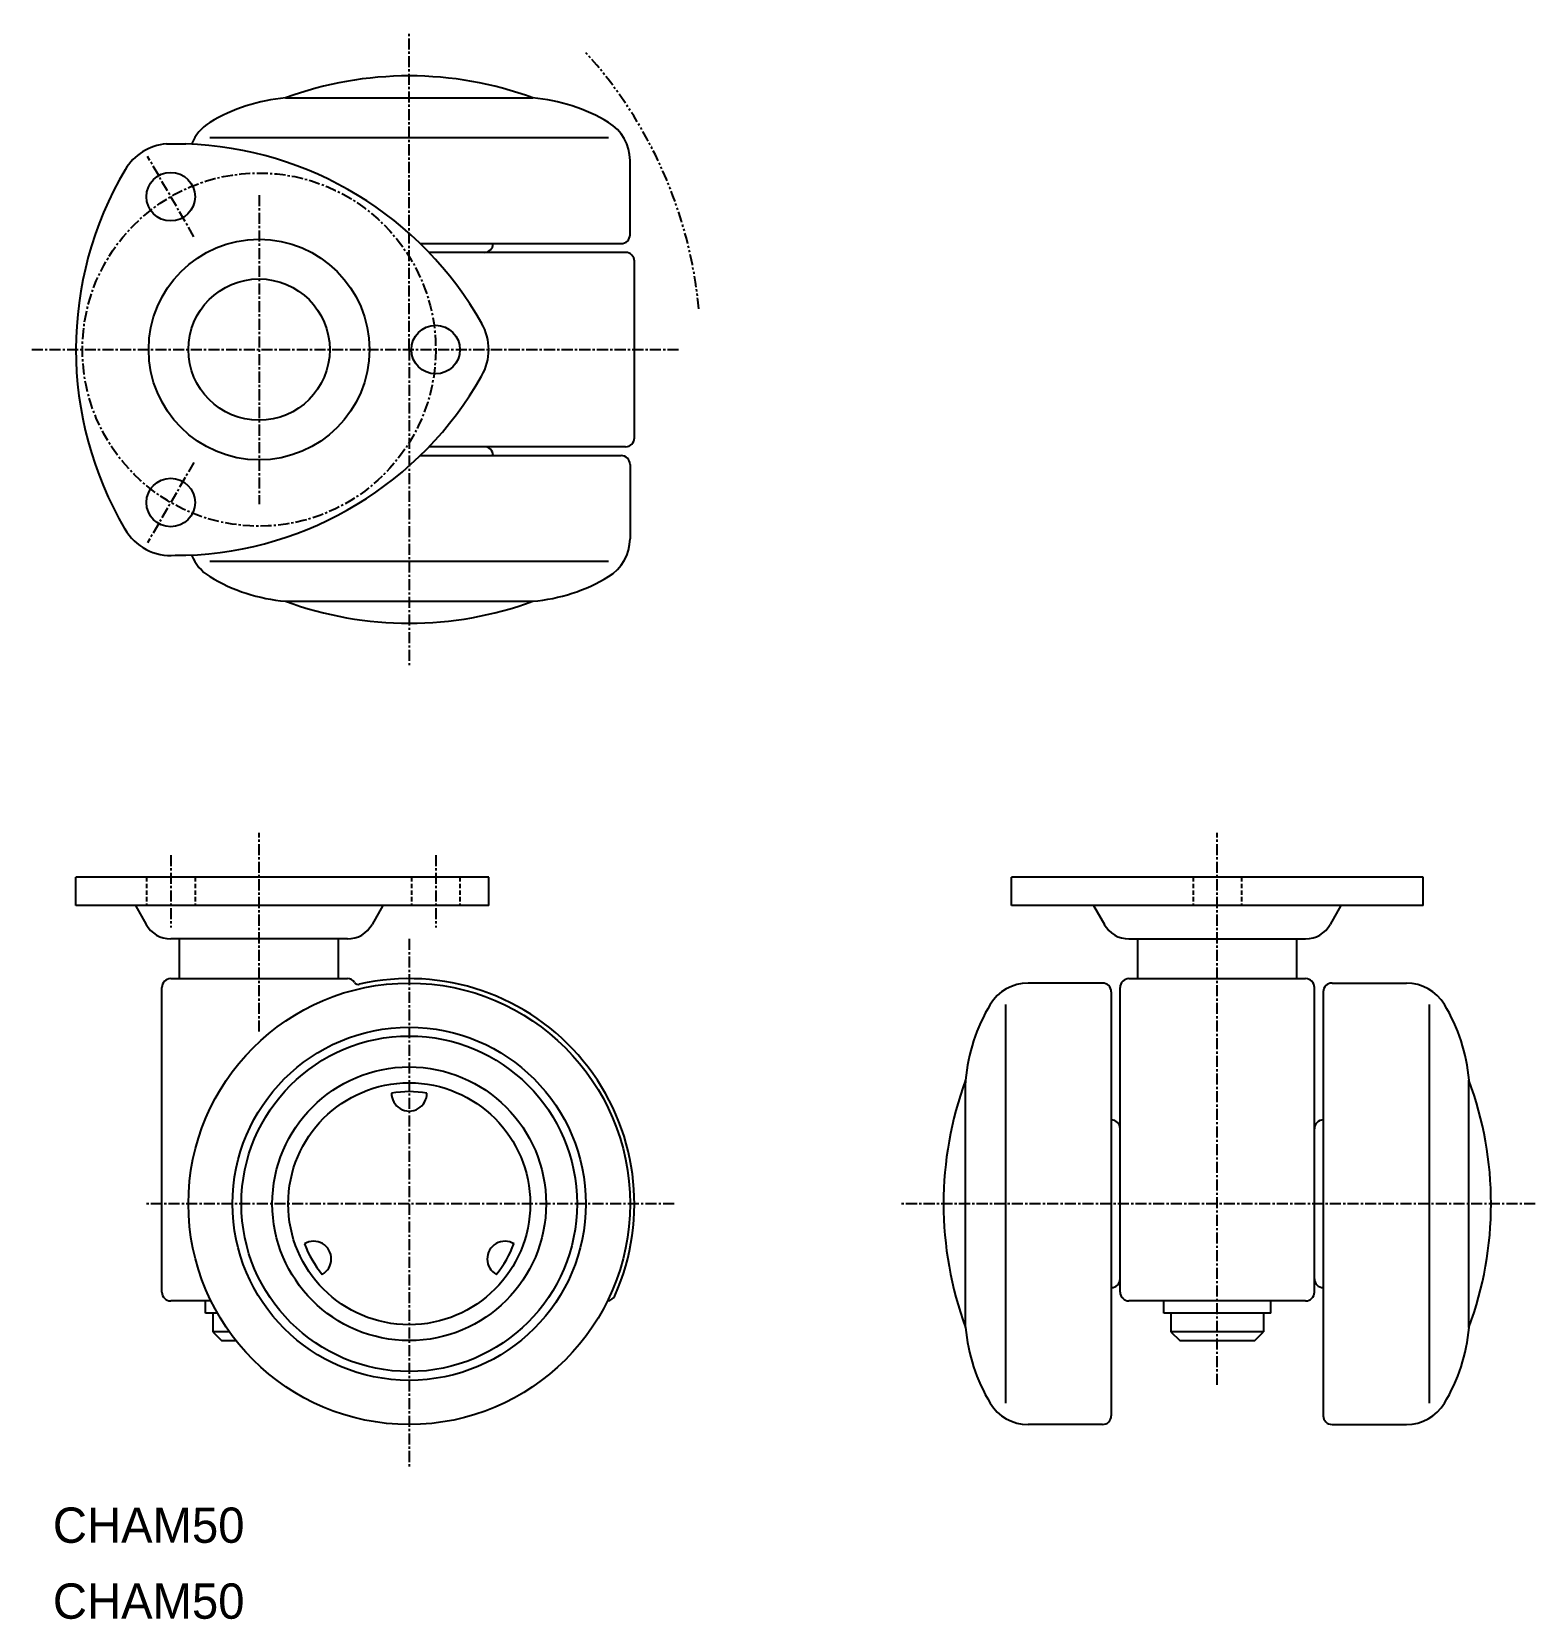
# Model space of a CAD drawing. Extents: x -2 to 168, y 0 to 180.
import ezdxf

# ---------------------------------------------------------------- set-up
doc = ezdxf.new("R2010")
doc.units = 0
for name, pattern in [('CENTER', [2, 1.25, -0.25, 0.25, -0.25]), ('DASHED', [0.75, 0.5, -0.25]), ('PHANTOM', [2.5, 1.25, -0.25, 0.25, -0.25, 0.25, -0.25])]:
    doc.linetypes.add(name, pattern=pattern)
doc.layers.get('0').update_dxf_attribs({"linetype": 'CONTINUOUS'})
doc.layers.add('CENTER', color=1, linetype='CENTER')

msp = doc.modelspace()

# ---------------------------------------------------------------- linework, layer by layer
at = {"color": 7, "linetype": 'CONTINUOUS'}
for p, q in [((26.35, 172.25), (54.35, 172.25)), ((62.93, 167.75), (17.78, 167.75)), ((12.86, 167.05), (15.07, 167.05)), ((65.35, 156.75), (65.35, 165.18)), ((41.61, 155.75), (64.35, 155.75)), ((64.85, 154.75), (42.6, 154.75)), ((65.85, 133.75), (65.85, 153.75)), ((41.61, 131.75), (64.35, 131.75)), ((64.85, 132.75), (42.6, 132.75)), ((65.35, 130.75), (65.35, 122.32)), ((13.85, 120.45), (15.07, 120.45)), ((62.93, 119.75), (17.78, 119.75)), ((26.35, 115.25), (54.35, 115.25)), ((49.35, 84), (2.61, 84)), ((2.61, 80.8), (2.61, 84)), ((49.35, 80.8), (49.35, 84)), ((108.55, 80.8), (108.55, 84)), ((155.15, 84), (108.55, 84)), ((155.15, 80.8), (155.15, 84)), ((49.35, 80.8), (2.61, 80.8)), ((9.35, 80.8), (10.56, 78.64)), ((37.35, 80.8), (36.15, 78.64)), ((155.15, 80.8), (108.55, 80.8)), ((117.85, 80.8), (119.06, 78.64)), ((145.85, 80.8), (144.65, 78.64)), ((33.35, 77), (13.35, 77)), ((14.35, 72.5), (14.35, 77)), ((32.35, 72.5), (32.35, 77)), ((121.85, 77), (141.85, 77)), ((122.85, 72.5), (122.85, 77)), ((140.85, 72.5), (140.85, 77)), ((13.35, 72.5), (33.35, 72.5)), ((118.85, 72), (110.42, 72)), ((121.85, 72.5), (141.85, 72.5)), ((144.85, 72), (153.28, 72)), ((12.35, 37), (12.35, 71.5)), ((119.85, 71), (119.85, 47)), ((120.85, 37), (120.85, 71.5)), ((142.85, 37), (142.85, 71.5)), ((143.85, 71), (143.85, 47)), ((107.85, 69.58), (107.85, 24.42)), ((155.85, 69.58), (155.85, 24.42)), ((103.35, 61), (103.35, 60.7)), ((103.35, 33), (103.35, 61)), ((160.35, 61), (160.35, 60.7)), ((160.35, 33), (160.35, 61)), ((119.85, 47), (119.85, 23)), ((143.85, 47), (143.85, 23)), ((17.9, 36), (13.35, 36)), ((17.3, 34.6), (17.3, 36)), ((141.85, 36), (121.85, 36)), ((125.8, 34.6), (125.8, 36)), ((137.9, 34.6), (137.9, 36)), ((18.64, 34.6), (17.3, 34.6)), ((18.1, 34.6), (18.1, 32.5)), ((137.9, 34.6), (125.8, 34.6)), ((126.6, 34.6), (126.6, 32.5)), ((137.1, 34.6), (137.1, 32.5)), ((18.1, 32.5), (19.1, 31.5)), ((19.99, 32.5), (18.1, 32.5)), ((103.35, 33), (103.35, 33.3)), ((126.6, 32.5), (127.6, 31.5)), ((137.1, 32.5), (126.6, 32.5)), ((136.1, 31.5), (137.1, 32.5)), ((19.1, 31.5), (20.74, 31.5)), ((127.6, 31.5), (136.1, 31.5)), ((118.85, 22), (110.42, 22)), ((144.85, 22), (153.28, 22))]:
    msp.add_line(p, q, dxfattribs=at)
at = {"color": 3, "linetype": 'DASHED'}
for p, q in [((10.6, 84), (10.6, 80.8)), ((16.1, 84), (16.1, 80.8)), ((40.6, 84), (40.6, 80.8)), ((46.1, 84), (46.1, 80.8)), ((129.1, 84), (129.1, 80.8)), ((134.6, 84), (134.6, 80.8))]:
    msp.add_line(p, q, dxfattribs=at)
at = {"color": 7, "linetype": 'CONTINUOUS'}
for centre, radius in [((13.35, 161.07), 2.75), ((23.35, 143.75), 12.5), ((23.35, 143.75), 8), ((43.35, 143.75), 2.75), ((13.35, 126.43), 2.75), ((40.35, 47), 25), ((40.35, 47), 20), ((40.35, 47), 19), ((40.35, 47), 15.5), ((40.35, 47), 13.7)]:
    msp.add_circle(centre, radius, dxfattribs=at)
at = {"color": 3, "linetype": 'PHANTOM'}
msp.add_arc((23.35, 143.75), 50, 5.2801, 42.4455, dxfattribs=at)
at = {"color": 7, "linetype": 'CONTINUOUS'}
for centre, radius, start, end in [((40.35, 134.3), 40.45, 69.7507, 110.2493), ((28.08, 152.33), 20, 94.9642, 121.0227), ((52.62, 152.33), 20, 58.9773, 85.0358), ((20.35, 165.18), 5, 121.0227, 158.3586), ((60.35, 165.18), 5, 0, 58.9773), ((13.35, 161.07), 6, 94.7387, 149.3744), ((13.72, 127.07), 40, 29.3743, 88.0766), ((42.61, 143.75), 40, 149.3744, 210.5318), ((64.35, 156.75), 1, 270, 0), ((48.85, 155.75), 1, 270, 0), ((64.85, 153.75), 1, 0, 90), ((43.35, 143.75), 6, 330.0001, 30), ((13.72, 160.43), 40, 271.9239, 330.5318), ((64.85, 133.75), 1, 270, 0), ((48.85, 131.75), 1, 0, 90), ((64.35, 130.75), 1, 0, 90), ((13.35, 126.43), 6, 210.0003, 274.7373), ((60.35, 122.32), 5, 301.0227, 0), ((20.35, 122.32), 5, 201.6415, 238.9773), ((28.08, 135.17), 20, 238.9773, 265.0358), ((52.62, 135.17), 20, 274.9642, 301.0227), ((40.35, 153.2), 40.45, 249.7507, 290.2493), ((13.35, 80.2), 3.2, 209.1762, 270), ((33.35, 80.2), 3.2, 270, 330.8238), ((121.85, 80.2), 3.2, 209.1762, 270), ((141.85, 80.2), 3.2, 270, 330.8238), ((13.35, 71.5), 1, 90, 180), ((33.35, 71.5), 1, 34.639, 90), ((34.59, 72.35), 0.5, 214.639, 282.8127), ((40.35, 47), 25.5, 335.9105, 102.8127), ((110.42, 67), 5, 90, 148.9773), ((118.85, 71), 1, 0, 90), ((121.85, 71.5), 1, 90, 180), ((141.85, 71.5), 1, 0, 90), ((144.85, 71), 1, 90, 180), ((153.28, 67), 5, 31.0227, 90), ((123.28, 59.27), 20, 148.9773, 175.0358), ((140.43, 59.27), 20, 4.9642, 31.0227), ((40.35, 47), 12.7, 80.9393, 99.0607), ((40.35, 59.5), 2, 178.8225, 1.1775), ((141.3, 47), 40.45, 159.7507, 200.2493), ((122.4, 47), 40.45, 339.7507, 20.2493), ((119.85, 55.5), 1, 0, 90), ((143.85, 55.5), 1, 90, 180), ((29.53, 40.75), 2, 298.8225, 121.1775), ((40.35, 47), 12.7, 200.9393, 219.0607), ((51.18, 40.75), 2, 58.8225, 241.1775), ((40.35, 47), 12.7, 320.9393, 339.0607), ((119.85, 38.5), 1, 270, 0), ((143.85, 38.5), 1, 180, 270), ((13.35, 37), 1, 180, 270), ((62.72, 37), 1, 274.9029, 335.9105), ((121.85, 37), 1, 180, 270), ((141.85, 37), 1, 270, 0), ((123.28, 34.73), 20, 184.9642, 211.0227), ((140.43, 34.73), 20, 328.9773, 355.0358), ((110.42, 27), 5, 211.0227, 270), ((153.28, 27), 5, 270, 328.9773), ((118.85, 23), 1, 270, 0), ((144.85, 23), 1, 180, 270)]:
    msp.add_arc(centre, radius, start, end, dxfattribs=at)
at = {"layer": 'CENTER', "color": 1, "linetype": 'CENTER'}
for p, q in [((40.35, 143.75), (40.35, 179.75)), ((15.98, 156.52), (10.73, 165.62)), ((23.35, 161.25), (23.35, 126.25)), ((-2.39, 143.75), (70.85, 143.75)), ((40.35, 143.75), (40.35, 107.75)), ((15.98, 130.98), (10.73, 121.88)), ((23.35, 66.5), (23.35, 89)), ((131.85, 26.5), (131.85, 89)), ((13.35, 86.5), (13.35, 78.3)), ((43.35, 86.5), (43.35, 78.3)), ((40.35, 77), (40.35, 17)), ((70.35, 47), (10.35, 47)), ((167.85, 47), (95.85, 47))]:
    msp.add_line(p, q, dxfattribs=at)
msp.add_circle((23.35, 143.75), 20, dxfattribs=at)

# ---------------------------------------------------------------- texts
for p in [(0, 8.6), (0, 0)]:
    msp.add_text('CHAM50', height=4).set_placement(p)

doc.saveas('drawing.dxf')
